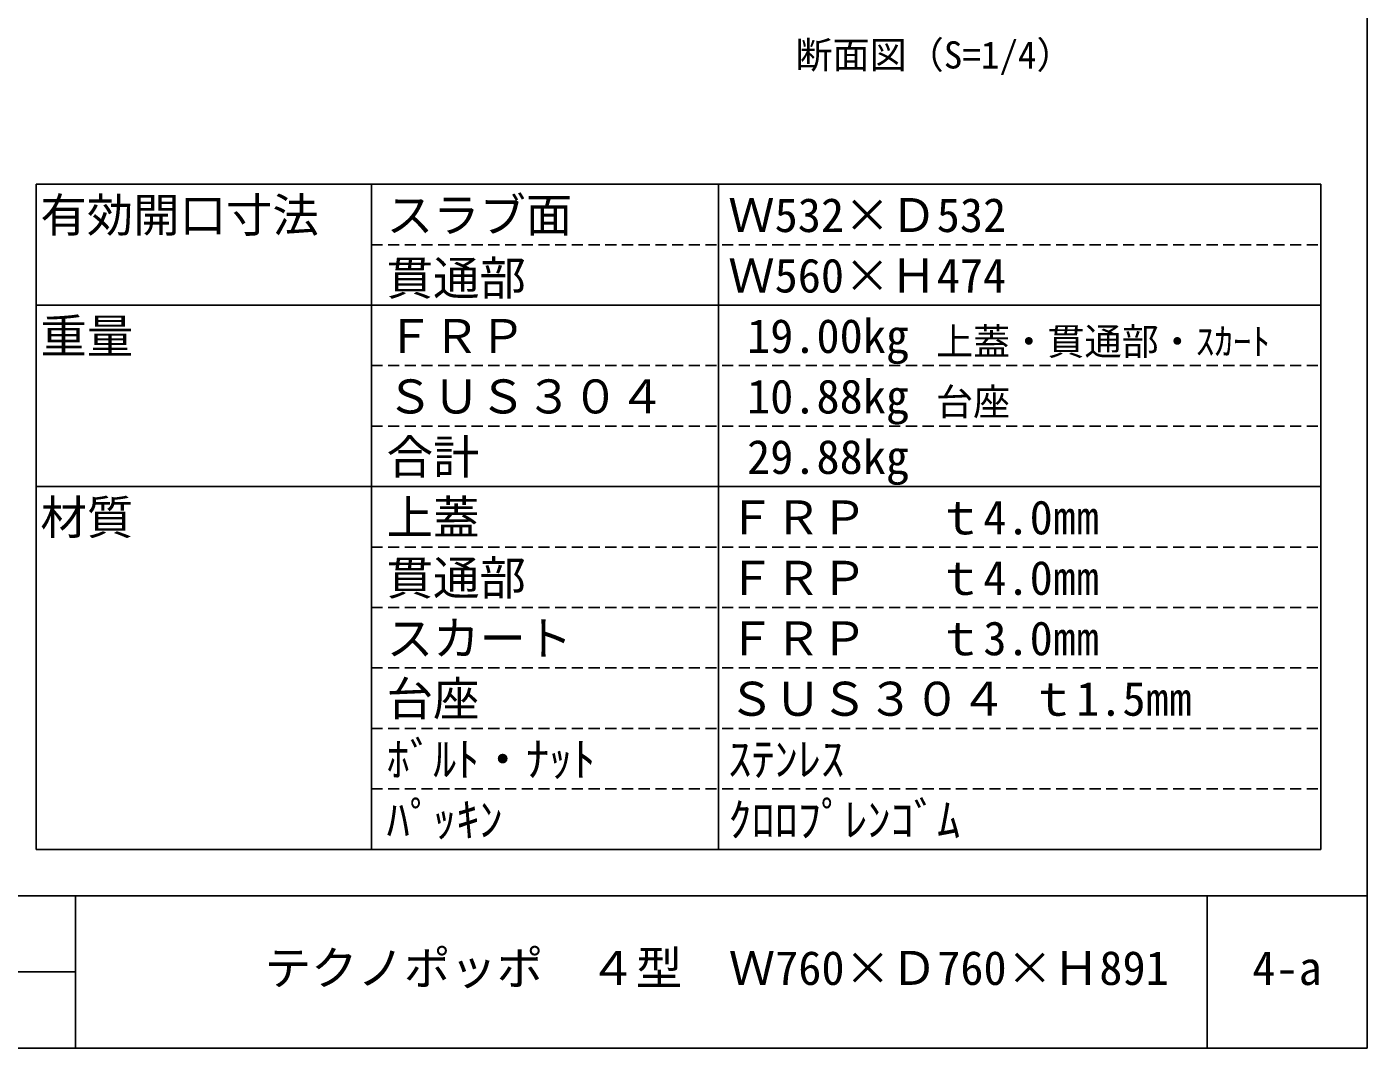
# Model space of a CAD drawing. Units: millimetres at full size, sheet at 1:10, with parts at other scales. Extents: x -10475 to 9199, y -10092 to 10143.
# Drawn here: x 7754 to 9199, y -5880 to -4779 of the extents above; entities that cross this region are included whole.
import ezdxf
from ezdxf.enums import TextEntityAlignment as Align

# ---------------------------------------------------------------- set-up
doc = ezdxf.new("R2010")
doc.units = ezdxf.units.MM
doc.header["$LTSCALE"] = 10
doc.linetypes.add('DASHED1', pattern=[1.8, 1.2, -0.6])
for name, color, linetype in [('0-2_概要', 6, 'Continuous'), ('0-F_図面枠', 7, 'Continuous'), ('F-B_タイトル', 2, 'Continuous')]:
    doc.layers.add(name, color=color, linetype=linetype)
doc.styles.add('ＭＳ ゴシック', font='')
doc.styles.get('ＭＳ ゴシック').set_extended_font_data('MS Gothic')

msp = doc.modelspace()

# ---------------------------------------------------------------- linework, layer by layer
at = {"layer": '0-2_概要', "color": 7}
for p, q in [((7764.44, -4948.75), (7764.44, -5665.61)), ((7764.44, -4948.75), (9148.81, -4948.75)), ((8125.67, -4948.75), (8125.67, -5665.61)), ((8499.58, -4948.75), (8499.58, -5665.61)), ((9148.81, -4948.75), (9148.81, -5665.61)), ((7764.44, -5079.09), (9148.81, -5079.09)), ((7764.44, -5274.6), (9148.81, -5274.6)), ((7764.44, -5665.61), (9148.81, -5665.61))]:
    msp.add_line(p, q, dxfattribs=at)
at = {"layer": '0-2_概要', "color": 7, "linetype": 'DASHED1'}
for p, q in [((8125.67, -5013.92), (9148.81, -5013.92)), ((8125.67, -5144.26), (9148.81, -5144.26)), ((8125.67, -5209.43), (9148.81, -5209.43)), ((8125.67, -5339.76), (9148.81, -5339.76)), ((8125.67, -5404.93), (9148.81, -5404.93)), ((8125.67, -5470.1), (9148.81, -5470.1)), ((8125.67, -5535.27), (9148.81, -5535.27)), ((8125.67, -5600.44), (9148.81, -5600.44))]:
    msp.add_line(p, q, dxfattribs=at)
at = {"layer": '0-F_図面枠'}
for p, q in [((9198.81, -5879.95), (9198.81, -3119.95)), ((5198.81, -5715.61), (9198.81, -5715.61)), ((9198.81, -5715.61), (5406.39, -5715.61)), ((7806.75, -5715.61), (7806.75, -5879.95)), ((9026.27, -5715.61), (9026.27, -5879.95)), ((7066.53, -5797.78), (7806.75, -5797.78)), ((9198.81, -5879.95), (5198.81, -5879.95))]:
    msp.add_line(p, q, dxfattribs=at)

# ---------------------------------------------------------------- texts
at = {"layer": '0-2_概要', "style": 'ＭＳ ゴシック'}
for s, p in [('有効開口寸法', (7768.99, -5011.27)), ('スラブ面', (8142.12, -5011.27)), ('Ｗ532×Ｄ532', (8510.22, -5011.27)), ('貫通部', (8142.12, -5079.09)), ('Ｗ560×Ｈ474', (8510.22, -5076.44)), ('重量', (7768.99, -5141.61)), ('ＦＲＰ', (8142.12, -5141.61)), ('19.00kg', (8530.5, -5141.61)), ('ＳＵＳ３０４', (8142.12, -5206.78)), ('10.88kg', (8530.5, -5206.78)), ('合計', (8142.12, -5271.95)), ('29.88kg', (8530.5, -5271.95)), ('材質', (7768.99, -5337.12)), ('上蓋', (8142.12, -5337.12)), ('ＦＲＰ\u3000 ｔ4.0㎜', (8510.22, -5337.12)), ('貫通部', (8142.12, -5402.29)), ('ＦＲＰ\u3000 ｔ4.0㎜', (8510.22, -5402.29)), ('スカート', (8142.12, -5467.46)), ('ＦＲＰ\u3000 ｔ3.0㎜', (8510.22, -5467.46)), ('台座', (8142.12, -5532.63)), ('ＳＵＳ３０４ ｔ1.5㎜', (8510.22, -5532.63)), ('ﾎﾞﾙﾄ・ﾅｯﾄ', (8142.12, -5597.8)), ('ｽﾃﾝﾚｽ', (8510.22, -5597.8)), ('ﾊﾟｯｷﾝ', (8142.12, -5662.97)), ('ｸﾛﾛﾌﾟﾚﾝｺﾞﾑ', (8510.22, -5662.97))]:
    msp.add_text(s, height=36.66, dxfattribs=at).set_placement(p, align=Align.BOTTOM_LEFT)
at = {"layer": '0-2_概要', "color": 7, "style": 'ＭＳ ゴシック'}
for s, p in [('上蓋・貫通部・ｽｶｰﾄ', (8734.12, -5141.61)), ('台座', (8734.12, -5206.78))]:
    msp.add_text(s, height=29.33, dxfattribs=at).set_placement(p, align=Align.BOTTOM_LEFT)
at = {"layer": '0-F_図面枠', "color": 6, "style": 'ＭＳ ゴシック'}
for s, p in [('テクノポッポ\u3000４型\u3000Ｗ760×Ｄ760×Ｈ891', (8010.69, -5822.78)), ('4-a', (9075.04, -5822.78))]:
    msp.add_text(s, height=36.66, dxfattribs=at).set_placement(p, align=Align.BOTTOM_LEFT)
at = {"layer": 'F-B_タイトル', "style": 'ＭＳ ゴシック'}
msp.add_text('断面図（S=1/4）', height=29.33, dxfattribs=at).set_placement((8582.55, -4832.79), align=Align.BOTTOM_LEFT)

doc.saveas('drawing.dxf')
